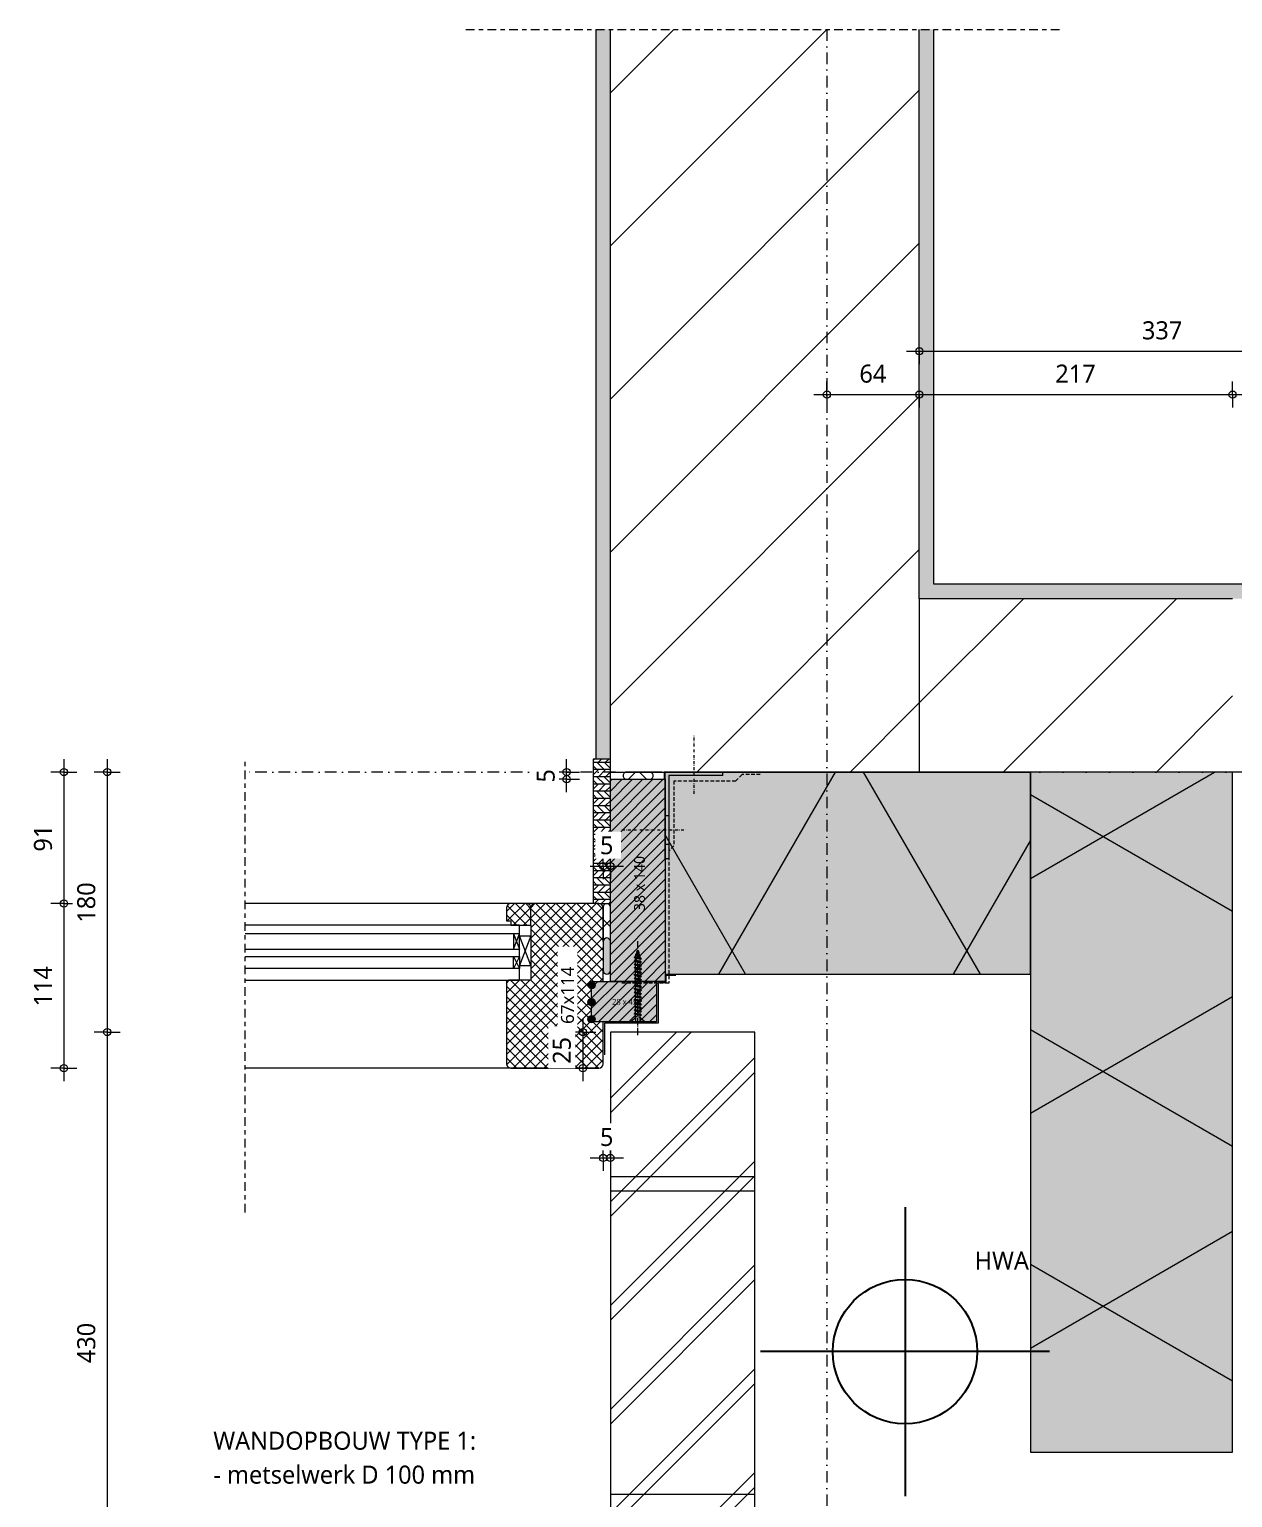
# Model space of a CAD drawing. Header units: millimetres. Extents: x -435 to 27166, y -19117 to 26500.
# Drawn here: x 1509 to 2343, y 13561 to 14577 of the extents above; entities that cross this region are included whole.
import ezdxf

# ---------------------------------------------------------------- set-up
doc = ezdxf.new("R2010")
doc.units = ezdxf.units.MM
for name, pattern in [('MV_center', [15, 6, -3, 3, -3]), ('MV_hartlijn_staal', [6.6, 5, -0.8, 0, -0.8]), ('MV_hidden', [3.75, 2.5, -1.25]), ('MV_stramien', [16, 8, -4, 0, -4]), ('Streep-stip _ detail', [4, 2, -1, 0, -1])]:
    doc.linetypes.add(name, pattern=pattern)
for name, color, linetype, lineweight in [('A-ANNO-DIMS', 211, 'Continuous', 13), ('A-ANNO-DIMS-5', 211, 'Continuous', 13), ('A-ANNO-NOTE', 131, 'Continuous', 18), ('A-DETL', 90, 'Continuous', 13), ('A-DETL-GENF', 92, 'Continuous', 18), ('A-DETL-MEDM', 33, 'Continuous', 18), ('G-ANNO-TEXT', 231, 'Continuous', 13)]:
    doc.layers.add(name, color=color, linetype=linetype, lineweight=lineweight)
doc.styles.add('Segoe UI', font='segoeui.ttf', dxfattribs={"height": 7.5})
doc.styles.add('Segoe UI_1', font='segoeui.ttf', dxfattribs={"height": 4})
doc.styles.add('Segoe UI_2', font='segoeui.ttf', dxfattribs={"height": 9})
doc.styles.add('Segoe UI_3', font='segoeui.ttf', dxfattribs={"height": 12.5})
doc.styles.add('Segoe UI_B', font='segoeui.ttf', dxfattribs={"height": 12.5})
doc.dimstyles.new('2_5_mm', dxfattribs={"dimscale": 304.8, "dimtxt": 13.092049, "dimasz": 0.016404, "dimexe": 0.029528, "dimexo": 0.0625, "dimgap": 0.014764, "dimtad": 1, "dimdec": 0, "dimzin": 0, "dimdsep": 46, "dimtxsty": 'Segoe UI_3', "dimblk1": 'DOTBLANK', "dimblk2": 'DOTBLANK', "dimsah": 1, "dimcen": 0.09, "dimdle": 0.029528, "dimazin": 0, "dimtfac": 1, "dimtdec": 4, "dimtix": 1, "dimtmove": 0, "dimatfit": 3, "dimfxl": 0.029528, "dimfxlon": 1, "dimtvp": 1, "dimtfill": 1, "dimtolj": 1, "dimtzin": 0, "dimarcsym": 2})
pattern_1 = [(0, (0, 0), (20.32, 5.08), [1.676, -13.564, 1.676, -13.564, -81.28]), (0, (0, 0), (20.32, 5.08), [-30.48, 1.676, -28.804, 1.676, -13.564, -35.56]), (0, (0, 0), (20.32, 5.08), [-76.2, 1.676, -8.484, 1.676, -23.724]), (120, (7.62, 2.54), (-14.559409, 15.0576362), [1.676, -13.564, 1.676, -13.564, -81.28]), (120, (7.62, 2.54), (-14.559409, 15.0576362), [-30.48, 1.676, -28.804, 1.676, -13.564, -35.56]), (120, (7.62, 2.54), (-14.559409, 15.0576362), [-76.2, 1.676, -8.484, 1.676, -23.724]), (240, (10.16, 12.7), (-5.760591, -20.1376362), [1.676, -13.564, 1.676, -13.564, -81.28]), (240, (10.16, 12.7), (-5.760591, -20.1376362), [-30.48, 1.676, -28.804, 1.676, -13.564, -35.56]), (240, (10.16, 12.7), (-5.760591, -20.1376362), [-76.2, 1.676, -8.484, 1.676, -23.724])]
pattern_2 = [(60, (-857.8, 704), (-121.936, 70.4), []), (120, (-857.8, 704), (-121.936, -70.4), [])]
pattern_3 = [(45, (0, 0), (-53.033, 53.033), [])]
pattern_4 = [(45, (0, 0), (-10.606602, 10.606602), []), (135, (0, 0), (-10.606602, -10.606602), [])]
pattern_5 = [(45, (0, 0), (-3.5355339, 3.5355339), []), (135, (0, 0), (-3.5355339, -3.5355339), [])]

# ---------------------------------------------------------------- blocks, each defined once
blk = doc.blocks.new('42 isolatie - Type 1-3762233-Details Appartement')
at = {"layer": 'A-DETL-GENF'}
blk.add_hatch(color=256, dxfattribs=at).paths.add_polyline_path([(0.3, 140.8), (0.3, 0.8), (254, 0.8), (254, 5.8), (253.3, 5.8), (253.3, 140.8), (222.4, 140.8)])
at = {"layer": 'A-DETL-GENF', "lineweight": 13}
h = blk.add_hatch(dxfattribs=at)
h.set_pattern_fill('FP_8', color=256, style=0, pattern_type=2)
h.set_pattern_definition(pattern_2)
h.paths.add_polyline_path([(0.3, 140.8), (0.3, 0.8), (254, 0.8), (254, 5.8), (253.3, 5.8), (253.3, 140.8), (222.4, 140.8)])
at = {"layer": 'A-DETL-GENF'}
for p, q in [((253.3, 140.8), (0.3, 140.8)), ((0.3, 140.8), (0.3, 0.8)), ((253.3, 140.8), (0.3, 140.8)), ((0.3, 0.8), (254, 0.8)), ((254, 0.8), (254, 5.8)), ((254, 0.8), (254, 5.8))]:
    blk.add_line(p, q, dxfattribs=at)
blk = doc.blocks.new('42 isolatie - Type 1-3762232-Details Appartement')
at = {"layer": 'A-DETL-GENF'}
blk.add_hatch(color=256, dxfattribs=at).paths.add_polyline_path([(0.3, 140.8), (0.3, 0.8), (471.3, 0.8), (471.3, 140.8), (352.6, 140.8)])
at = {"layer": 'A-DETL-GENF', "lineweight": 13}
h = blk.add_hatch(dxfattribs=at)
h.set_pattern_fill('FP_8', color=256, style=0, pattern_type=2)
h.set_pattern_definition(pattern_2)
h.paths.add_polyline_path([(0.3, 140.8), (0.3, 0.8), (471.3, 0.8), (471.3, 140.8), (352.6, 140.8)])
at = {"layer": 'A-DETL-GENF'}
for p, q in [((471.3, 140.8), (0.3, 140.8)), ((0.3, 140.8), (0.3, 0.8)), ((471.3, 140.8), (0.3, 140.8)), ((0.3, 140.8), (0.3, 0.8)), ((471.3, 0.8), (471.3, 140.8)), ((471.3, 0.8), (471.3, 140.8)), ((0.3, 0.8), (61.3, 0.8)), ((61.3, 0.8), (471.3, 0.8)), ((61.3, 0.8), (471.3, 0.8))]:
    blk.add_line(p, q, dxfattribs=at)
blk = doc.blocks.new('00 hout_rechthoekig_sls - SLS 38x140-V24-Details Appartement')
at = {"layer": 'A-DETL-GENF', "lineweight": 13}
blk.add_hatch(color=256, dxfattribs=at).paths.add_polyline_path([(140, -6), (140, 0), (0, 0), (0, -38), (140, -38)])
at = {"layer": 'A-DETL-MEDM', "lineweight": 13}
h = blk.add_hatch(dxfattribs=at)
h.set_pattern_fill('FP_44', color=256, style=0, pattern_type=2)
h.set_pattern_definition([(135, (14058.061, -1949.616), (-3.5355339, -3.5355339), [])])
h.paths.add_polyline_path([(140, -6), (140, 0), (0, 0), (0, -38), (140, -38)])
at = {"layer": 'A-DETL-MEDM'}
for p, q in [((0, 0), (140, 0)), ((0, -38), (0, 0)), ((140, 0), (140, -6)), ((140, 0), (140, -6)), ((140, 0), (140, -6)), ((140, -6), (140, -38)), ((140, -6), (140, -38)), ((140, -6), (140, -38)), ((112.4, -38), (0, -38)), ((112.4, -38), (0, -38)), ((132.4, -38), (112.4, -38)), ((132.4, -38), (112.4, -38)), ((140, -38), (132.4, -38)), ((140, -38), (132.4, -38))]:
    blk.add_line(p, q, dxfattribs=at)
blk = doc.blocks.new('00 hout_rechthoekig_sls - Vuren 28x45-V25-Details Appartement')
at = {"layer": 'A-DETL-GENF', "lineweight": 13}
blk.add_hatch(color=256, dxfattribs=at).paths.add_polyline_path([(45, -28), (45, 0), (0, 0), (0.6, -0.1), (1.3, -0.3), (1.8, -0.7), (2.2, -1.2), (2.4, -1.9), (2.5, -2.5), (2.4, -3.1), (2.2, -3.7), (1.8, -4.3), (1.3, -4.7), (0.6, -4.9), (0, -5), (0, -11.8), (0.6, -11.9), (1.3, -12.1), (1.8, -12.5), (2.2, -13), (2.4, -13.6), (2.5, -14.3), (2.4, -14.9), (2.2, -15.5), (1.8, -16.1), (1.3, -16.5), (0.6, -16.7), (0, -16.8), (0, -23.6), (0.6, -23.7), (1.3, -23.9), (1.8, -24.3), (2.2, -24.8), (2.4, -25.4), (2.5, -26.1), (2.4, -26.7), (2.2, -27.3), (1.8, -27.8), (1.6, -28), (8, -28)])
at = {"layer": 'A-DETL-MEDM', "lineweight": 13}
h = blk.add_hatch(dxfattribs=at)
h.set_pattern_fill('FP_45', color=256, style=0, pattern_type=2)
h.set_pattern_definition([(45, (-1898.616, -13918.061), (-3.5355339, 3.5355339), [])])
h.paths.add_polyline_path([(45, -28), (45, 0), (0, 0), (0.6, -0.1), (1.3, -0.3), (1.8, -0.7), (2.2, -1.2), (2.4, -1.9), (2.5, -2.5), (2.4, -3.1), (2.2, -3.7), (1.8, -4.3), (1.3, -4.7), (0.6, -4.9), (0, -5), (0, -11.8), (0.6, -11.9), (1.3, -12.1), (1.8, -12.5), (2.2, -13), (2.4, -13.6), (2.5, -14.3), (2.4, -14.9), (2.2, -15.5), (1.8, -16.1), (1.3, -16.5), (0.6, -16.7), (0, -16.8), (0, -23.6), (0.6, -23.7), (1.3, -23.9), (1.8, -24.3), (2.2, -24.8), (2.4, -25.4), (2.5, -26.1), (2.4, -26.7), (2.2, -27.3), (1.8, -27.8), (1.6, -28), (8, -28)])
at = {"layer": 'A-DETL-MEDM'}
for p, q in [((0, 0), (8, 0)), ((8, 0), (45, 0)), ((45, 0), (45, -28)), ((45, 0), (45, -28)), ((45, 0), (45, -28)), ((0, -11.8), (0, -5)), ((0, -23.6), (0, -16.8)), ((8, -28), (1.6, -28)), ((8, -28), (1.6, -28)), ((45, -28), (8, -28)), ((45, -28), (8, -28))]:
    blk.add_line(p, q, dxfattribs=at)
blk = doc.blocks.new('28 schroeven 2D - Verzonken schroef 5_0x50mm-4442475-Details Appartement')
at = {"layer": 'A-DETL-GENF', "linetype": 'MV_hartlijn_staal', "lineweight": 13}
blk.add_line((0, -9.1), (0, 55.9), dxfattribs=at)
at = {"layer": 'A-DETL-GENF', "lineweight": 5}
for p, q in [((-2.5, 44.9), (-1.8, 44.3)), ((2.5, 43.7), (-2.5, 44.9)), ((-2.5, 42.5), (-1.8, 41.8)), ((2.5, 41.3), (-2.5, 42.5)), ((-1.8, 46.7), (-1, 46)), ((1.8, 45.8), (-1.8, 46.7)), ((-1.5, 45), (0, 50)), ((-1.5, 3.6), (-1.5, 45)), ((-1, 48.7), (-0.3, 48.1)), ((1, 48.2), (-1, 48.7)), ((0, 50), (1.5, 45)), ((0.3, 48.9), (1, 48.2)), ((1, 46.5), (1.8, 45.8)), ((1.5, 45), (1.5, 3.6)), ((1.8, 44.4), (2.5, 43.7)), ((1.8, 41.9), (2.5, 41.3)), ((-2.5, 40), (-1.8, 39.4)), ((2.5, 38.9), (-2.5, 40)), ((-2.5, 37.6), (-1.8, 36.9)), ((2.5, 36.4), (-2.5, 37.6)), ((-2.5, 35.1), (-1.8, 34.5)), ((2.5, 34), (-2.5, 35.1)), ((-2.5, 32.7), (-1.8, 32.1)), ((2.5, 31.5), (-2.5, 32.7)), ((1.8, 39.5), (2.5, 38.9)), ((1.8, 37.1), (2.5, 36.4)), ((1.8, 34.6), (2.5, 34)), ((1.8, 32.2), (2.5, 31.5)), ((-2.5, 30.3), (-1.8, 29.6)), ((2.5, 29.1), (-2.5, 30.3)), ((-2.5, 27.8), (-1.8, 27.2)), ((2.5, 26.7), (-2.5, 27.8)), ((-2.5, 25.4), (-1.8, 24.8)), ((2.5, 24.2), (-2.5, 25.4)), ((-2.5, 23), (-1.8, 22.3)), ((2.5, 21.8), (-2.5, 23)), ((-2.5, 20.5), (-1.8, 19.9)), ((2.5, 19.4), (-2.5, 20.5)), ((1.8, 29.7), (2.5, 29.1)), ((1.8, 27.3), (2.5, 26.7)), ((1.8, 24.9), (2.5, 24.2)), ((1.8, 22.4), (2.5, 21.8)), ((-2.5, 18.1), (-1.8, 17.4)), ((2.5, 16.9), (-2.5, 18.1)), ((-2.5, 15.6), (-1.8, 15)), ((2.5, 14.5), (-2.5, 15.6)), ((-2.5, 13.2), (-1.8, 12.6)), ((2.5, 12), (-2.5, 13.2)), ((-2.5, 10.8), (-1.8, 10.1)), ((2.5, 9.6), (-2.5, 10.8)), ((1.8, 20), (2.5, 19.4)), ((1.8, 17.6), (2.5, 16.9)), ((1.8, 15.1), (2.5, 14.5)), ((1.8, 12.7), (2.5, 12)), ((1.8, 10.2), (2.5, 9.6)), ((-2, 2.4), (-4.9, 0)), ((-4.9, 0), (4.9, 0)), ((-4.5, 0.3), (4.5, 0.3)), ((-2.5, 8.3), (-1.8, 7.7)), ((2.5, 7.2), (-2.5, 8.3)), ((-2.5, 5.9), (-1.8, 5.3)), ((2.5, 4.7), (-2.5, 5.9)), ((-1.5, 4), (1.5, 3.3)), ((1.8, 7.8), (2.5, 7.2)), ((1.8, 5.4), (2.5, 4.7)), ((4.9, 0), (2, 2.4))]:
    blk.add_line(p, q, dxfattribs=at)
at = {"layer": 'A-DETL-GENF'}
for p, q in [((-1.5, 3.6), (-1.5, 0)), ((1.5, 3.6), (1.5, 0))]:
    blk.add_line(p, q, dxfattribs=at)
at = {"layer": 'A-DETL-GENF', "lineweight": 5}
for centre, start, end in [((-3, 3.6), 310, 0), ((3, 3.6), 180, 230)]:
    blk.add_arc(centre, 1.5, start, end, dxfattribs=at)
for points in [[(-2.5, 44.9), (-1.8, 45.2), (1.8, 44.4)], [(-2.5, 42.5), (-1.8, 42.8), (1.8, 41.9)], [(-1.8, 46.7), (-1.3, 46.9), (1, 46.5)], [(-1.8, 44.3), (2.2, 43.5), (2.5, 43.7)], [(-1.8, 41.8), (2.2, 41), (2.5, 41.3)], [(-1, 48.7), (-0.8, 48.8), (0.3, 48.9)], [(-1, 46), (1.6, 45.6), (1.8, 45.8)], [(-0.3, 48.1), (1, 48.1), (1, 48.2)], [(-2.5, 40), (-1.8, 40.3), (1.8, 39.5)], [(-2.5, 37.6), (-1.8, 37.9), (1.8, 37.1)], [(-2.5, 35.1), (-1.8, 35.4), (1.8, 34.6)], [(-2.5, 32.7), (-1.8, 33), (1.8, 32.2)], [(-1.8, 39.4), (2.2, 38.6), (2.5, 38.9)], [(-1.8, 36.9), (2.2, 36.1), (2.5, 36.4)], [(-1.8, 34.5), (2.2, 33.7), (2.5, 34)], [(-1.8, 32.1), (2.2, 31.3), (2.5, 31.5)], [(-2.5, 30.3), (-1.8, 30.6), (1.8, 29.7)], [(-2.5, 27.8), (-1.8, 28.1), (1.8, 27.3)], [(-2.5, 25.4), (-1.8, 25.7), (1.8, 24.9)], [(-2.5, 23), (-1.8, 23.3), (1.8, 22.4)], [(-2.5, 20.5), (-1.8, 20.8), (1.8, 20)], [(-1.8, 29.6), (2.2, 28.8), (2.5, 29.1)], [(-1.8, 27.2), (2.2, 26.4), (2.5, 26.7)], [(-1.8, 24.8), (2.2, 24), (2.5, 24.2)], [(-1.8, 22.3), (2.2, 21.5), (2.5, 21.8)], [(-2.5, 18.1), (-1.8, 18.4), (1.8, 17.6)], [(-2.5, 15.6), (-1.8, 15.9), (1.8, 15.1)], [(-2.5, 13.2), (-1.8, 13.5), (1.8, 12.7)], [(-2.5, 10.8), (-1.8, 11.1), (1.8, 10.2)], [(-1.8, 19.9), (2.2, 19.1), (2.5, 19.4)], [(-1.8, 17.4), (2.2, 16.6), (2.5, 16.9)], [(-1.8, 15), (2.2, 14.2), (2.5, 14.5)], [(-1.8, 12.6), (2.2, 11.8), (2.5, 12)], [(-2.5, 8.3), (-1.8, 8.6), (1.8, 7.8)], [(-2.5, 5.9), (-1.8, 6.2), (1.8, 5.4)], [(-1.8, 10.1), (2.2, 9.3), (2.5, 9.6)], [(-1.8, 7.7), (2.2, 6.9), (2.5, 7.2)], [(-1.8, 5.3), (2.2, 4.5), (2.5, 4.7)]]:
    blk.add_open_spline(points, degree=2, dxfattribs=at)
blk = doc.blocks.new('30_L-anker - 60x40-4465876-Details Appartement')
at = {"layer": 'A-DETL-GENF', "linetype": 'Streep-stip _ detail', "lineweight": 13}
for p, q in [((20, -15), (20, 25)), ((-30, -40), (15, -40))]:
    blk.add_line(p, q, dxfattribs=at)
at = {"layer": 'A-DETL-GENF'}
for p, q in [((0, -60), (0, 0)), ((40, 0), (0, 0)), ((40, -2.5), (40, 0)), ((40, -2.5), (2.5, -2.5)), ((2.5, -2.5), (2.5, -60)), ((0, -30), (2.5, -30)), ((0, -50), (2.5, -50)), ((2.5, -60), (0, -60))]:
    blk.add_line(p, q, dxfattribs=at)
blk = doc.blocks.new('Repeating Detail - 00 g lijmbolletje s e-349024-Details Appartement')
at = {"layer": 'A-DETL-GENF'}
for points in [[(-26.1, 0), (-26, -0.6), (-25.7, -1.3), (-25.3, -1.8), (-24.8, -2.2), (-24.2, -2.4), (-23.6, -2.5), (-22.9, -2.4), (-22.3, -2.2), (-21.8, -1.8), (-21.4, -1.3), (-21.2, -0.6), (-21.1, 0), (-21.2, 0.6), (-21.4, 1.2), (-21.8, 1.8), (-22.3, 2.2), (-22.9, 2.4), (-23.6, 2.5), (-24.2, 2.4), (-24.8, 2.2), (-25.3, 1.8), (-25.7, 1.2), (-26, 0.6)], [(-14.3, 0), (-14.2, -0.6), (-14, -1.3), (-13.6, -1.8), (-13, -2.2), (-12.4, -2.4), (-11.8, -2.5), (-11.1, -2.4), (-10.5, -2.2), (-10, -1.8), (-9.6, -1.3), (-9.4, -0.6), (-9.3, 0), (-9.4, 0.6), (-9.6, 1.2), (-10, 1.8), (-10.5, 2.2), (-11.1, 2.4), (-11.8, 2.5), (-12.4, 2.4), (-13, 2.2), (-13.6, 1.8), (-14, 1.2), (-14.2, 0.6)], [(-2.5, 0), (-2.4, -0.6), (-2.2, -1.3), (-1.8, -1.8), (-1.3, -2.2), (-0.6, -2.4), (0, -2.5), (0.6, -2.4), (1.2, -2.2), (1.8, -1.8), (2.2, -1.3), (2.4, -0.6), (2.5, 0), (2.4, 0.6), (2.2, 1.2), (1.8, 1.8), (1.2, 2.2), (0.6, 2.4), (0, 2.5), (-0.6, 2.4), (-1.3, 2.2), (-1.8, 1.8), (-2.2, 1.2), (-2.4, 0.6)]]:
    blk.add_hatch(color=256, dxfattribs=at).paths.add_polyline_path(points)
for centre, start, end in [((-23.6, 0), 360, 180), ((-23.6, 0), 180, 360), ((-11.8, 0), 360, 180), ((-11.8, 0), 180, 360), ((0, 0), 360, 180), ((0, 0), 180, 360)]:
    blk.add_arc(centre, 2.5, start, end, dxfattribs=at)
blk = doc.blocks.new('31 driedubbel_glas - HR___-V26-Details Appartement')
at = {"layer": 'A-DETL-GENF', "lineweight": 13}
for p, q in [((210, 0), (20, 0)), ((210, -21.5), (210, 0)), ((210, -6), (20, -6)), ((206, -6), (206, -16.5)), ((206, -16.5), (210, -6)), ((206, -6), (210, -16.5)), ((20, -16.5), (210, -16.5)), ((20, -21.5), (210, -21.5)), ((210, -30), (20, -30)), ((210, -21.5), (206, -30)), ((206, -21.5), (210, -30)), ((206, -30), (206, -21.5)), ((210, -30), (206, -30)), ((210, -21.5), (210, -30)), ((210, -38), (210, -30)), ((20, -38), (210, -38))]:
    blk.add_line(p, q, dxfattribs=at)
blk = doc.blocks.new('NLRS_00_DI_maskeer - Type 1-4234954-Details Appartement')
at = {"layer": 'A-DETL-GENF', "linetype": 'MV_center'}
blk.add_line((214, 0), (-100, 0), dxfattribs=at)
blk = doc.blocks.new('NLRS_00_DI_maskeer - Type 1-4234824-Details Appartement')
at = {"layer": 'A-DETL-GENF', "linetype": 'MV_center'}
blk.add_line((314, 0), (-100, 0), dxfattribs=at)
blk = doc.blocks.new('DIMBLOCK103-Details Appartement')
at = {"layer": 'A-ANNO-DIMS-5'}
for p, q in [((1533.1, 14072.1), (1533.1, 13972.1)), ((1533.1, 14063.1), (1524.1, 14063.1)), ((1533.1, 14063.1), (1542.1, 14063.1)), ((1533.1, 13972.1), (1524.1, 13972.1)), ((1533.1, 13972.1), (1542.1, 13972.1))]:
    blk.add_line(p, q, dxfattribs=at)
for centre in [(1533.1, 14063.1), (1533.1, 13972.1)]:
    blk.add_circle(centre, 2.5, dxfattribs=at)
at = {"layer": 'A-ANNO-DIMS-5', "color": 0, "insert": (1512.3, 14008), "char_height": 12.5, "width": 22.852, "attachment_point": 1, "rotation": 90, "line_spacing_factor": 1.142579, "style": 'Segoe UI_3', "bg_fill": 3, "box_fill_scale": 1.25, "bg_fill_color": 9, "bg_fill_true_color": 13158600, "bg_fill_transparency": 0}
blk.add_mtext('91', dxfattribs=at)
blk = doc.blocks.new('_DotBlank')
at = {"color": 0, "linetype": 'ByBlock', "lineweight": -2}
blk.add_line((-0.5, 0), (-1, 0), dxfattribs=at)
blk.add_circle((0, 0), 0.5, dxfattribs=at)
blk = doc.blocks.new('DIMBLOCK104-Details Appartement')
at = {"layer": 'A-ANNO-DIMS-5'}
for p, q in [((1533.1, 13972.1), (1524.1, 13972.1)), ((1533.1, 13972.1), (1533.1, 13849.1)), ((1533.1, 13972.1), (1542.1, 13972.1)), ((1533.1, 13858.1), (1524.1, 13858.1)), ((1533.1, 13858.1), (1542.1, 13858.1))]:
    blk.add_line(p, q, dxfattribs=at)
for centre in [(1533.1, 13972.1), (1533.1, 13858.1)]:
    blk.add_circle(centre, 2.5, dxfattribs=at)
at = {"layer": 'A-ANNO-DIMS-5', "color": 0, "insert": (1512.3, 13900.8), "char_height": 12.5, "width": 34.277, "attachment_point": 1, "rotation": 90, "line_spacing_factor": 1.142579, "style": 'Segoe UI_3', "bg_fill": 3, "box_fill_scale": 1.25, "bg_fill_color": 9, "bg_fill_true_color": 13158600, "bg_fill_transparency": 0}
blk.add_mtext('114', dxfattribs=at)
blk = doc.blocks.new('DIMBLOCK114-Details Appartement')
at = {"layer": 'A-ANNO-DIMS-5'}
for p, q in [((1892.5, 13892.1), (1892.5, 13849.1)), ((1892.5, 13883.1), (1883.5, 13883.1)), ((1892.5, 13883.1), (1901.5, 13883.1)), ((1892.5, 13858.1), (1883.5, 13858.1)), ((1892.5, 13858.1), (1901.5, 13858.1))]:
    blk.add_line(p, q, dxfattribs=at)
for centre in [(1892.5, 13883.1), (1892.5, 13858.1)]:
    blk.add_circle(centre, 2.5, dxfattribs=at)
at = {"layer": 'A-ANNO-DIMS-5', "color": 0, "insert": (1871.7, 13861), "char_height": 12.5, "width": 22.852, "attachment_point": 1, "rotation": 90, "line_spacing_factor": 1.142579, "style": 'Segoe UI_3', "bg_fill": 3, "box_fill_scale": 1.25, "bg_fill_color": 9, "bg_fill_true_color": 13158600, "bg_fill_transparency": 0}
blk.add_mtext('25', dxfattribs=at)
blk = doc.blocks.new('DIMBLOCK115-Details Appartement')
at = {"layer": 'A-ANNO-DIMS-5'}
for p, q in [((1563.1, 14072.1), (1563.1, 13874.1)), ((1563.1, 14063.1), (1554.1, 14063.1)), ((1563.1, 14063.1), (1572.1, 14063.1)), ((1563.1, 13883.1), (1554.1, 13883.1)), ((1563.1, 13883.1), (1572.1, 13883.1))]:
    blk.add_line(p, q, dxfattribs=at)
for centre in [(1563.1, 14063.1), (1563.1, 13883.1)]:
    blk.add_circle(centre, 2.5, dxfattribs=at)
at = {"layer": 'A-ANNO-DIMS-5', "color": 0, "insert": (1542.3, 13958.8), "char_height": 12.5, "width": 34.277, "attachment_point": 1, "rotation": 90, "line_spacing_factor": 1.142579, "style": 'Segoe UI_3', "bg_fill": 3, "box_fill_scale": 1.25, "bg_fill_color": 9, "bg_fill_true_color": 13158600, "bg_fill_transparency": 0}
blk.add_mtext('180', dxfattribs=at)
blk = doc.blocks.new('DIMBLOCK116-Details Appartement')
at = {"layer": 'A-ANNO-DIMS-5'}
for p, q in [((1897.6, 13795.9), (1920.6, 13795.9)), ((1906.6, 13795.9), (1906.6, 13804.9)), ((1906.6, 13795.9), (1906.6, 13786.9)), ((1911.6, 13795.9), (1911.6, 13804.9)), ((1911.6, 13795.9), (1911.6, 13786.9))]:
    blk.add_line(p, q, dxfattribs=at)
for centre in [(1906.6, 13795.9), (1911.6, 13795.9)]:
    blk.add_circle(centre, 2.5, dxfattribs=at)
at = {"layer": 'A-ANNO-DIMS-5', "color": 0, "insert": (1904.4, 13816.7), "char_height": 12.5, "width": 11.426, "attachment_point": 1, "line_spacing_factor": 1.142579, "style": 'Segoe UI_3', "bg_fill": 3, "box_fill_scale": 1.25, "bg_fill_color": 9, "bg_fill_true_color": 13158600, "bg_fill_transparency": 0}
blk.add_mtext('5', dxfattribs=at)
blk = doc.blocks.new('DIMBLOCK127-Details Appartement')
at = {"layer": 'A-ANNO-DIMS-5'}
for p, q in [((2116.6, 14354.4), (2471.6, 14354.4)), ((2125.6, 14354.4), (2125.6, 14363.4)), ((2125.6, 14354.4), (2125.6, 14345.4)), ((2462.6, 14354.4), (2462.6, 14363.4)), ((2462.6, 14354.4), (2462.6, 14345.4))]:
    blk.add_line(p, q, dxfattribs=at)
for centre in [(2125.6, 14354.4), (2462.6, 14354.4)]:
    blk.add_circle(centre, 2.5, dxfattribs=at)
at = {"layer": 'A-ANNO-DIMS-5', "color": 0, "insert": (2279.8, 14375.2), "char_height": 12.5, "width": 34.277, "attachment_point": 1, "line_spacing_factor": 1.142579, "style": 'Segoe UI_3', "bg_fill": 3, "box_fill_scale": 1.25, "bg_fill_color": 9, "bg_fill_true_color": 13158600, "bg_fill_transparency": 0}
blk.add_mtext('337', dxfattribs=at)
blk = doc.blocks.new('DIMBLOCK128-Details Appartement')
at = {"layer": 'A-ANNO-DIMS-5'}
for p, q in [((2052.6, 14324.4), (2125.6, 14324.4)), ((2061.6, 14324.4), (2061.6, 14333.4)), ((2061.6, 14324.4), (2061.6, 14315.4)), ((2125.6, 14324.4), (2125.6, 14333.4)), ((2125.6, 14324.4), (2125.6, 14315.4))]:
    blk.add_line(p, q, dxfattribs=at)
for centre in [(2061.6, 14324.4), (2125.6, 14324.4)]:
    blk.add_circle(centre, 2.5, dxfattribs=at)
at = {"layer": 'A-ANNO-DIMS-5', "color": 0, "insert": (2084.1, 14345.2), "char_height": 12.5, "width": 22.852, "attachment_point": 1, "line_spacing_factor": 1.142579, "style": 'Segoe UI_3', "bg_fill": 3, "box_fill_scale": 1.25, "bg_fill_color": 9, "bg_fill_true_color": 13158600, "bg_fill_transparency": 0}
blk.add_mtext('64', dxfattribs=at)
blk = doc.blocks.new('DIMBLOCK129-Details Appartement')
at = {"layer": 'A-ANNO-DIMS-5'}
for p, q in [((2125.6, 14324.4), (2125.6, 14333.4)), ((2125.6, 14324.4), (2342.6, 14324.4)), ((2125.6, 14324.4), (2125.6, 14315.4)), ((2342.6, 14324.4), (2342.6, 14333.4)), ((2342.6, 14324.4), (2342.6, 14315.4))]:
    blk.add_line(p, q, dxfattribs=at)
for centre in [(2125.6, 14324.4), (2342.6, 14324.4)]:
    blk.add_circle(centre, 2.5, dxfattribs=at)
at = {"layer": 'A-ANNO-DIMS-5', "color": 0, "insert": (2219.8, 14345.2), "char_height": 12.5, "width": 34.277, "attachment_point": 1, "line_spacing_factor": 1.142579, "style": 'Segoe UI_3', "bg_fill": 3, "box_fill_scale": 1.25, "bg_fill_color": 9, "bg_fill_true_color": 13158600, "bg_fill_transparency": 0}
blk.add_mtext('217', dxfattribs=at)
blk = doc.blocks.new('DIMBLOCK130-Details Appartement')
at = {"layer": 'A-ANNO-DIMS-5'}
for p, q in [((2342.6, 14324.4), (2342.6, 14333.4)), ((2342.6, 14324.4), (2471.6, 14324.4)), ((2342.6, 14324.4), (2342.6, 14315.4)), ((2462.6, 14324.4), (2462.6, 14333.4)), ((2462.6, 14324.4), (2462.6, 14315.4))]:
    blk.add_line(p, q, dxfattribs=at)
for centre in [(2342.6, 14324.4), (2462.6, 14324.4)]:
    blk.add_circle(centre, 2.5, dxfattribs=at)
at = {"layer": 'A-ANNO-DIMS-5', "color": 0, "insert": (2388.3, 14345.2), "char_height": 12.5, "width": 34.277, "attachment_point": 1, "line_spacing_factor": 1.142579, "style": 'Segoe UI_3', "bg_fill": 3, "box_fill_scale": 1.25, "bg_fill_color": 9, "bg_fill_true_color": 13158600, "bg_fill_transparency": 0}
blk.add_mtext('120', dxfattribs=at)
blk = doc.blocks.new('DIMBLOCK135-Details Appartement')
at = {"layer": 'A-ANNO-DIMS-5'}
for p, q in [((1906.6, 13997.9), (1906.6, 14006.9)), ((1911.6, 13997.9), (1911.6, 14006.9)), ((1897.6, 13997.9), (1920.6, 13997.9)), ((1906.6, 13997.9), (1906.6, 13988.9)), ((1911.6, 13997.9), (1911.6, 13988.9))]:
    blk.add_line(p, q, dxfattribs=at)
for centre in [(1906.6, 13997.9), (1911.6, 13997.9)]:
    blk.add_circle(centre, 2.5, dxfattribs=at)
at = {"layer": 'A-ANNO-DIMS-5', "color": 0, "insert": (1904.4, 14018.7), "char_height": 12.5, "width": 11.426, "attachment_point": 1, "line_spacing_factor": 1.142579, "style": 'Segoe UI_3', "bg_fill": 3, "box_fill_scale": 1.25, "bg_fill_color": 9, "bg_fill_true_color": 13158600, "bg_fill_transparency": 0}
blk.add_mtext('5', dxfattribs=at)
blk = doc.blocks.new('DIMBLOCK136-Details Appartement')
at = {"layer": 'A-ANNO-DIMS-5'}
for p, q in [((1881.3, 14049.1), (1881.3, 14072.1)), ((1881.3, 14063.1), (1872.3, 14063.1)), ((1881.3, 14063.1), (1890.3, 14063.1)), ((1881.3, 14058.1), (1872.3, 14058.1)), ((1881.3, 14058.1), (1890.3, 14058.1))]:
    blk.add_line(p, q, dxfattribs=at)
for centre in [(1881.3, 14063.1), (1881.3, 14058.1)]:
    blk.add_circle(centre, 2.5, dxfattribs=at)
at = {"layer": 'A-ANNO-DIMS-5', "color": 0, "insert": (1860.5, 14055.8), "char_height": 12.5, "width": 11.426, "attachment_point": 1, "rotation": 90, "line_spacing_factor": 1.142579, "style": 'Segoe UI_3', "bg_fill": 3, "box_fill_scale": 1.25, "bg_fill_color": 9, "bg_fill_true_color": 13158600, "bg_fill_transparency": 0}
blk.add_mtext('5', dxfattribs=at)
blk = doc.blocks.new('DIMBLOCK137-Details Appartement')
at = {"layer": 'A-ANNO-DIMS-5'}
for p, q in [((1563.1, 13892.1), (1563.1, 13444.1)), ((1563.1, 13883.1), (1554.1, 13883.1)), ((1563.1, 13883.1), (1572.1, 13883.1)), ((1563.1, 13453.1), (1554.1, 13453.1)), ((1563.1, 13453.1), (1572.1, 13453.1))]:
    blk.add_line(p, q, dxfattribs=at)
for centre in [(1563.1, 13883.1), (1563.1, 13453.1)]:
    blk.add_circle(centre, 2.5, dxfattribs=at)
at = {"layer": 'A-ANNO-DIMS-5', "color": 0, "insert": (1542.3, 13653.8), "char_height": 12.5, "width": 34.277, "attachment_point": 1, "rotation": 90, "line_spacing_factor": 1.142579, "style": 'Segoe UI_3', "bg_fill": 3, "box_fill_scale": 1.25, "bg_fill_color": 9, "bg_fill_true_color": 13158600, "bg_fill_transparency": 0}
blk.add_mtext('430', dxfattribs=at)

msp = doc.modelspace()

# ---------------------------------------------------------------- hatches: boundary and pattern name
at = {"layer": 'A-DETL-GENF', "lineweight": 13}
h = msp.add_hatch(dxfattribs=at)
h.set_pattern_fill('FP_17', color=254, style=0, pattern_type=2)
h.set_pattern_definition(pattern_1)
h.paths.add_polyline_path([(1901.6, 14072.1), (1911.6, 14072.1), (1911.6, 14577.3), (1901.6, 14577.3), (1901.6, 14140.7)])
h = msp.add_hatch(dxfattribs=at)
h.set_pattern_fill('FP_9', color=57, style=0, pattern_type=2)
h.set_pattern_definition(pattern_3)
h.paths.add_polyline_path([(2125.6, 14063.1), (2125.6, 14577.3), (1911.6, 14577.3), (1911.6, 14063.1), (1980.4, 14063.1)])
h = msp.add_hatch(dxfattribs=at)
h.set_pattern_fill('FP_17', color=254, style=0, pattern_type=2)
h.set_pattern_definition(pattern_1)
h.paths.add_polyline_path([(2924.2, 13510.1), (2980.1, 13543.2), (2837.5, 13783.1), (2472.6, 13783.1), (2472.6, 14193.1), (2135.6, 14193.1), (2135.6, 14577.3), (2125.6, 14577.3), (2125.6, 14183.1), (2462.6, 14183.1), (2462.6, 13773.1), (2831.8, 13773.1), (2966.4, 13546.7), (2919.1, 13518.6), (2924.2, 13510.1)])
h = msp.add_hatch(dxfattribs=at)
h.set_pattern_fill('FP_9', color=57, style=0, pattern_type=2)
h.set_pattern_definition(pattern_3)
h.paths.add_polyline_path([(2125.6, 14063.1), (2342.6, 14063.1), (2342.6, 14183.1), (2125.6, 14183.1)])
h = msp.add_hatch(dxfattribs=at)
h.set_pattern_fill('FP_11', color=254, style=0, pattern_type=2)
h.set_pattern_definition([(0, (0, 0), (0, 5), [50, 0]), (45, (0, 0), (5.0006592, 0), [7.071, -7.071]), (315, (0, 0), (5.0006592, 0), [7.071, -7.071])])
h.paths.add_polyline_path([(1906.6, 13972.1), (1911.6, 13972.1), (1911.6, 14072.1), (1899.6, 14072.1), (1899.6, 13972.1), (1906.5, 13972.1)])
h = msp.add_hatch(dxfattribs=at)
h.set_pattern_fill('FP_21', color=251, style=0, pattern_type=2)
h.set_pattern_definition(pattern_4)
h.paths.add_polyline_path([(1938.6, 14058.1), (1939.1, 14058.1), (1939.7, 14058.3), (1940.2, 14058.6), (1940.6, 14059), (1940.9, 14059.4), (1941.1, 14060), (1941.2, 14060.6), (1941.1, 14061.1), (1940.9, 14061.7), (1940.6, 14062.2), (1940.2, 14062.6), (1939.7, 14062.8), (1939.1, 14063), (1938.6, 14063.1), (1922.5, 14063), (1921.9, 14062.8), (1921.4, 14062.6), (1921, 14062.2), (1920.7, 14061.7), (1920.5, 14061.1), (1920.4, 14060.6), (1920.5, 14060), (1920.7, 14059.4), (1921, 14059), (1921.4, 14058.6), (1921.9, 14058.3), (1922.5, 14058.1), (1923, 14058.1)])
h = msp.add_hatch(dxfattribs=at)
h.set_pattern_fill('FP_20', color=250, style=0, pattern_type=2)
h.set_pattern_definition(pattern_5)
h.paths.add_polyline_path([(1903.6, 13858.1), (1904.4, 13858.2), (1905.1, 13858.5), (1905.7, 13858.9), (1906.2, 13859.6), (1906.5, 13860.3), (1906.6, 13861.1), (1906.6, 13890.1), (1900.2, 13890.1), (1899.9, 13889.8), (1899.3, 13889.6), (1898.6, 13889.5), (1897.8, 13889.7), (1897.4, 13889.8), (1896.8, 13890.2), (1896.5, 13890.7), (1896.2, 13891.3), (1896.1, 13892), (1896.2, 13892.6), (1896.5, 13893.2), (1896.8, 13893.8), (1897.4, 13894.2), (1898, 13894.4), (1898.6, 13894.5), (1898.6, 13901.3), (1898, 13901.4), (1897.4, 13901.6), (1896.8, 13902), (1896.5, 13902.5), (1896.2, 13903.1), (1896.1, 13903.8), (1896.2, 13904.4), (1896.5, 13905), (1896.8, 13905.5), (1897.4, 13905.9), (1898, 13906.2), (1898.6, 13906.3), (1898.6, 13913.1), (1898, 13913.1), (1897.4, 13913.4), (1896.8, 13913.8), (1896.5, 13914.3), (1896.2, 13914.9), (1896.1, 13915.6), (1896.2, 13916.2), (1896.5, 13916.8), (1896.8, 13917.3), (1897.4, 13917.7), (1898, 13918), (1898.6, 13918.1), (1906.6, 13918.1), (1906.6, 13969.1), (1906.5, 13969.8), (1906.2, 13970.6), (1905.7, 13971.2), (1905.1, 13971.7), (1904.4, 13972), (1903.6, 13972.1), (1859.6, 13972.1), (1858.8, 13972), (1858.1, 13971.7), (1857.5, 13971.2), (1857, 13970.6), (1856.7, 13969.9), (1856.6, 13969.1), (1856.6, 13919), (1840.7, 13919), (1840.4, 13918.8), (1840.1, 13918.6), (1839.8, 13918.3), (1839.7, 13917.9), (1839.6, 13917.5), (1839.6, 13861.1), (1839.7, 13860.3), (1840, 13859.6), (1840.5, 13858.9), (1841.1, 13858.5), (1841.8, 13858.2), (1842.6, 13858.1), (1899.9, 13858.1)])
h = msp.add_hatch(dxfattribs=at)
h.set_pattern_fill('FP_20', color=250, style=0, pattern_type=2)
h.set_pattern_definition(pattern_5)
h.paths.add_polyline_path([(1856.6, 13957.1), (1856.6, 13969.1), (1856.5, 13969.8), (1856.2, 13970.6), (1855.7, 13971.2), (1855.1, 13971.7), (1854.4, 13972), (1853.6, 13972.1), (1842.6, 13972.1), (1841.8, 13972), (1841.1, 13971.7), (1840.5, 13971.2), (1840, 13970.6), (1839.7, 13969.8), (1839.6, 13969.1), (1839.6, 13960), (1842.6, 13960), (1842.6, 13957.1)])
h = msp.add_hatch(dxfattribs=at)
h.set_pattern_fill('FP_21', color=251, style=0, pattern_type=2)
h.set_pattern_definition(pattern_4)
h.paths.add_polyline_path([(1911.6, 13945.7), (1911.6, 13969.6), (1911.5, 13970.2), (1911.3, 13970.8), (1910.9, 13971.3), (1910.4, 13971.7), (1909.8, 13972), (1909.1, 13972.1), (1908.5, 13972), (1907.9, 13971.7), (1907.3, 13971.3), (1907, 13970.8), (1906.7, 13970.2), (1906.6, 13969.6), (1906.6, 13945.7), (1906.7, 13946.3), (1907, 13946.9), (1907.3, 13947.4), (1907.9, 13947.8), (1908.5, 13948.1), (1909.1, 13948.2), (1909.8, 13948.1), (1910.4, 13947.8), (1910.9, 13947.4), (1911.3, 13946.9), (1911.5, 13946.3)])
at = {"layer": 'A-DETL-GENF'}
msp.add_hatch(color=7, dxfattribs=at).paths.add_polyline_path([(1909.1, 13923.2), (1909.8, 13923.2), (1910.4, 13923.5), (1910.9, 13923.9), (1911.3, 13924.4), (1911.5, 13925), (1911.6, 13925.7), (1911.6, 13945.7), (1911.5, 13946.3), (1911.3, 13946.9), (1910.9, 13947.4), (1910.4, 13947.8), (1909.8, 13948.1), (1909.1, 13948.2), (1908.5, 13948.1), (1907.9, 13947.8), (1907.3, 13947.4), (1907, 13946.9), (1906.7, 13946.3), (1906.6, 13945.7), (1906.6, 13925.7), (1906.7, 13925), (1907, 13924.4), (1907.3, 13923.9), (1907.9, 13923.5), (1908.5, 13923.2)])
at = {"layer": 'A-DETL-GENF', "lineweight": 13}
h = msp.add_hatch(dxfattribs=at)
h.set_pattern_fill('FP_10', color=57, style=0, pattern_type=2)
h.set_pattern_definition([(45, (0, 0), (-35.92102, 35.92102), []), (45, (10.16, 0), (-35.92102, 35.92102), [])])
h.paths.add_polyline_path([(1980.4, 13453.1), (2341.6, 13453.1), (2341.6, 13553.1), (2011.6, 13553.1), (2011.6, 13883.1), (1911.6, 13883.1), (1911.6, 13453.1)])

# ---------------------------------------------------------------- linework, layer by layer
at = {"layer": 'A-DETL', "lineweight": 18}
for p, q in [((1901.6, 14577.3), (1901.6, 14072.1)), ((1911.6, 14072.1), (1911.6, 14577.3)), ((2125.6, 14183.1), (2125.6, 14577.3)), ((2135.6, 14193.1), (2135.6, 14577.3)), ((2472.6, 14193.1), (2135.6, 14193.1)), ((2342.6, 14183.1), (2125.6, 14183.1)), ((2125.6, 14183.1), (2125.6, 14063.1)), ((1911.6, 14072.1), (1899.6, 14072.1)), ((1911.6, 14063.1), (2125.6, 14063.1)), ((2125.6, 14063.1), (2202.6, 14063.1)), ((1906.6, 13969.6), (1906.6, 13945.7)), ((1911.6, 13945.7), (1911.6, 13969.6)), ((1839.6, 13960), (1842.6, 13960)), ((1842.6, 13960), (1842.6, 13957.1)), ((1848.6, 13949.8), (1856.6, 13949.8)), ((1856.6, 13929.1), (1848.6, 13949.8)), ((1856.6, 13949.8), (1848.6, 13929.1)), ((1906.6, 13945.7), (1906.6, 13925.7)), ((1911.6, 13925.7), (1911.6, 13945.7)), ((1848.6, 13929.1), (1856.6, 13929.1)), ((1944.9, 13889.5), (1944.9, 13917.5)), ((1944.9, 13917.5), (1950.3, 13917.5)), ((1950.3, 13917.5), (1950.3, 13922.5)), ((1950.3, 13922.5), (1957, 13922.5)), ((1907.8, 13867.3), (1907.8, 13889.5)), ((1907.8, 13889.5), (1944.9, 13889.5)), ((1911.6, 13883.1), (1911.6, 13453.1)), ((2011.6, 13883.1), (1911.6, 13883.1)), ((2011.6, 13553.1), (2011.6, 13883.1)), ((1911.6, 13783.1), (2011.6, 13783.1)), ((1911.6, 13773.1), (2011.6, 13773.1)), ((1911.6, 13563.1), (2011.6, 13563.1))]:
    msp.add_line(p, q, dxfattribs=at)
at = {"layer": 'A-DETL', "linetype": 'MV_stramien', "lineweight": 18}
for p, q in [((2061.6, 14577.3), (2061.6, 13017.3)), ((3138.7, 14063.1), (1658.6, 14063.1))]:
    msp.add_line(p, q, dxfattribs=at)
at = {"layer": 'A-DETL'}
for p, q in [((1899.6, 14072.1), (1899.6, 13972.1)), ((1911.6, 14058.1), (1911.6, 14072.1)), ((1938.6, 14063.1), (1923, 14063.1)), ((1842.6, 13972.1), (1658.6, 13972.1)), ((1839.6, 13969.1), (1839.6, 13960)), ((1853.6, 13972.1), (1842.6, 13972.1)), ((1903.6, 13972.1), (1853.6, 13972.1)), ((1856.6, 13957.1), (1856.6, 13969.1)), ((1903.6, 13972.1), (1859.6, 13972.1)), ((1903.6, 13972.1), (1911.6, 13972.1)), ((1906.6, 13945.7), (1906.6, 13969.1)), ((1842.6, 13957.1), (1856.6, 13957.1)), ((1856.6, 13957.1), (1856.6, 13919)), ((1839.6, 13917.5), (1839.6, 13861.1)), ((1856.6, 13919), (1841.1, 13919)), ((1898.6, 13918.1), (1906.6, 13918.1)), ((1906.6, 13918.1), (1906.6, 13925.7)), ((1898.6, 13906.3), (1898.6, 13913.1)), ((1898.6, 13894.5), (1898.6, 13901.3)), ((1906.6, 13890.1), (1900.2, 13890.1)), ((1906.6, 13861.1), (1906.6, 13890.1)), ((1903.6, 13858.1), (1658.6, 13858.1)), ((1842.6, 13858.1), (1903.6, 13858.1))]:
    msp.add_line(p, q, dxfattribs=at)
at = {"layer": 'A-DETL', "linetype": 'MV_hidden', "lineweight": 18}
for p, q in [((2002.8, 14061.4), (1998.4, 14056.9)), ((2015.4, 14061.4), (2002.8, 14061.4)), ((1998.4, 14056.9), (1955.6, 14056.9)), ((1955.6, 14056.9), (1955.6, 14011.9)), ((1955.6, 14011.9), (1952, 14008.4)), ((1952, 14008.4), (1952, 13917)), ((1952, 13917), (1919.2, 13917))]:
    msp.add_line(p, q, dxfattribs=at)
at = {"layer": 'A-DETL', "lineweight": 25}
for p, q in [((2115.7, 13761.8), (2115.7, 13561.8)), ((2215.7, 13661.8), (2015.7, 13661.8))]:
    msp.add_line(p, q, dxfattribs=at)
msp.add_circle((2115.7, 13661.8), 50, dxfattribs=at)
at = {"layer": 'A-DETL'}
for centre, radius, start, end in [((1922.9, 14060.6), 2.51, 87.558, 179.9026), ((1922.9, 14060.6), 2.51, 180.0974, 272.3006), ((1938.7, 14060.6), 2.51, 0.0974, 92.442), ((1938.7, 14060.6), 2.51, 267.6994, 359.9026), ((1842.6, 13969.1), 3, 90, 180), ((1853.6, 13969.1), 3, 360, 90), ((1859.6, 13969.1), 3, 90, 179.2488), ((1903.6, 13969.1), 3, 360, 90), ((1841.1, 13917.5), 1.5, 90, 180), ((1842.6, 13861.1), 3, 180, 270), ((1903.6, 13861.1), 3, 270, 0)]:
    msp.add_arc(centre, radius, start, end, dxfattribs=at)
at = {"layer": 'A-DETL', "lineweight": 18}
for centre, start, end in [((1909.1, 13969.6), 0, 180), ((1909.1, 13945.7), 0, 180), ((1909.1, 13945.7), 0, 180), ((1909.1, 13925.7), 180, 0)]:
    msp.add_arc(centre, 2.5, start, end, dxfattribs=at)

# ---------------------------------------------------------------- block references
at = {"layer": 'A-DETL-GENF', "linetype": 'MV_center'}
for name, p, rotation in [('NLRS_00_DI_maskeer - Type 1-4234824-Details Appartement', (2125.6, 14577.3), 180), ('NLRS_00_DI_maskeer - Type 1-4234954-Details Appartement', (1658.6, 13972.1), 270)]:
    msp.add_blockref(name, p, dxfattribs=dict(at, rotation=rotation))
at = {"layer": 'A-DETL-GENF'}
for name, p in [('30_L-anker - 60x40-4465876-Details Appartement', (1949.6, 14063.1)), ('28 schroeven 2D - Verzonken schroef 5_0x50mm-4442475-Details Appartement', (1930.6, 13890.1))]:
    msp.add_blockref(name, p, dxfattribs=at)
for name, p, rotation in [('42 isolatie - Type 1-3762233-Details Appartement', (2202.9, 14063.9), 180), ('42 isolatie - Type 1-3762232-Details Appartement', (2343.4, 13591.8), 90.00005096024009)]:
    msp.add_blockref(name, p, dxfattribs=dict(at, rotation=rotation))
at = {"layer": 'A-DETL-GENF', "lineweight": 13}
msp.add_blockref('31 driedubbel_glas - HR___-V26-Details Appartement', (1638.6, 13957), dxfattribs=at)
at = {"layer": 'A-DETL-GENF', "extrusion": (0, 0, -1), "rotation": 89.99999999999982}
msp.add_blockref('Repeating Detail - 00 g lijmbolletje s e-349024-Details Appartement', (-1898.6, 13915.6), dxfattribs=at)
at = {"layer": 'A-DETL-MEDM', "lineweight": 13, "rotation": 269.9999999999938}
msp.add_blockref('00 hout_rechthoekig_sls - SLS 38x140-V24-Details Appartement', (1949.6, 14058.1), dxfattribs=at)
at = {"layer": 'A-DETL-MEDM', "lineweight": 13}
msp.add_blockref('00 hout_rechthoekig_sls - Vuren 28x45-V25-Details Appartement', (1898.6, 13918.1), dxfattribs=at)

# ---------------------------------------------------------------- texts
at = {"layer": 'A-ANNO-NOTE', "lineweight": 13, "insert": (1928, 13966.8), "char_height": 7.5, "width": 47.3, "attachment_point": 1, "rotation": 90, "style": 'Segoe UI'}
msp.add_mtext('38 x 140', dxfattribs=at)
at = {"layer": 'A-ANNO-NOTE', "lineweight": 13, "insert": (1912.8, 13906), "char_height": 4, "width": 23.65, "attachment_point": 1, "style": 'Segoe UI_1'}
msp.add_mtext('28 x 45', dxfattribs=at)
at = {"layer": 'G-ANNO-TEXT', "color": 7, "char_height": 12.5, "attachment_point": 1}
for s, insert, width, style in [('HWA', (2163.9, 13731.1), 48.903, 'Segoe UI_3'), ('WANDOPBOUW TYPE 1:', (1636.6, 13606.4), 243.312, 'Segoe UI_B'), ('- metselwerk D 100 mm', (1636.6, 13582.9), 225.274, 'Segoe UI_3')]:
    msp.add_mtext(s, dxfattribs=dict(at, insert=insert, width=width, style=style))

# ---------------------------------------------------------------- dimensions: what is measured, and where the dimension line sits
at = {"layer": 'A-ANNO-DIMS'}
dim = msp.add_linear_dim(base=(1533.1, 13972.1), p1=(1542.1, 14063.1), p2=(1542.1, 13972.1), angle=90, dimstyle='2_5_mm', override={"dimpost": '<>', "dimfxl": 91.000061}, dxfattribs=at)
dim.commit()
dim.dimension.update_dxf_attribs({"geometry": 'DIMBLOCK103-Details Appartement', "text_midpoint": (1522.1, 14017.6)})

# ---------------------------------------------------------------- next in the draw order: dimensions: what is measured, and where the dimension line sits
for base, p1, p2, override, picture, middle in [((2462.6, 14354.4), (2125.6, 14345.4), (2462.6, 14345.4), {"dimpost": '<>', "dimfxl": 336.999926}, 'DIMBLOCK127-Details Appartement', (2294.1, 14365.3)), ((1911.6, 13997.9), (1906.6, 13988.9), (1911.6, 14006.9), {"dimpost": '<>', "dimfxl": 18.681542}, 'DIMBLOCK135-Details Appartement', (1909.1, 14008.7)), ((1911.6, 13795.9), (1906.6, 13804.9), (1911.6, 13804.9), {"dimpost": '<>', "dimfxl": 4.999815}, 'DIMBLOCK116-Details Appartement', (1909.1, 13806.8))]:
    dim = msp.add_linear_dim(base=base, p1=p1, p2=p2, dimstyle='2_5_mm', override=override, dxfattribs=at)
    dim.commit()
    dim.dimension.update_dxf_attribs({"geometry": picture, "text_midpoint": middle})
for base, p1, p2, override, picture, middle in [((1881.3, 14063.1), (1890.3, 14058.1), (1872.3, 14063.1), {"dimpost": '<>', "dimfxl": 18.68146}, 'DIMBLOCK136-Details Appartement', (1870.4, 14060.6)), ((1533.1, 13858.1), (1542.1, 13972.1), (1542.1, 13858.1), {"dimpost": '<>', "dimfxl": 114.000858}, 'DIMBLOCK104-Details Appartement', (1522.2, 13915.1)), ((1892.5, 13858.1), (1901.5, 13883.1), (1901.5, 13858.1), {"dimpost": '<>', "dimfxl": 25.001473}, 'DIMBLOCK114-Details Appartement', (1881.6, 13870.6))]:
    dim = msp.add_linear_dim(base=base, p1=p1, p2=p2, angle=90, dimstyle='2_5_mm', override=override, dxfattribs=at)
    dim.commit()
    dim.dimension.update_dxf_attribs({"geometry": picture, "text_midpoint": middle})

# ---------------------------------------------------------------- next in the draw order: texts
at = {"layer": 'G-ANNO-TEXT', "color": 7, "insert": (1877.4, 13888.7), "char_height": 9, "width": 51.308, "attachment_point": 1, "rotation": 90, "style": 'Segoe UI_2', "bg_fill": 3, "box_fill_scale": 1.25, "bg_fill_color": 9, "bg_fill_true_color": 13158600, "bg_fill_transparency": 0}
msp.add_mtext('67x114', dxfattribs=at)

# ---------------------------------------------------------------- next in the draw order: dimensions: what is measured, and where the dimension line sits
at = {"layer": 'A-ANNO-DIMS'}
dim = msp.add_linear_dim(base=(2125.6, 14324.4), p1=(2061.6, 14333.4), p2=(2125.6, 14315.4), dimstyle='2_5_mm', override={"dimpost": '<>', "dimfxl": 66.483081}, dxfattribs=at)
dim.commit()
dim.dimension.update_dxf_attribs({"geometry": 'DIMBLOCK128-Details Appartement', "text_midpoint": (2093.6, 14335.3)})
dim = msp.add_linear_dim(base=(1563.1, 13883.1), p1=(1572.1, 14063.1), p2=(1572.1, 13883.1), angle=90, dimstyle='2_5_mm', override={"dimpost": '<>', "dimfxl": 179.999446}, dxfattribs=at)
dim.commit()
dim.dimension.update_dxf_attribs({"geometry": 'DIMBLOCK115-Details Appartement', "text_midpoint": (1552.1, 13973.1)})

# ---------------------------------------------------------------- next in the draw order: dimensions: what is measured, and where the dimension line sits
dim = msp.add_linear_dim(base=(2342.6, 14324.4), p1=(2125.6, 14315.4), p2=(2342.6, 14315.4), dimstyle='2_5_mm', override={"dimpost": '<>', "dimfxl": 216.999744}, dxfattribs=at)
dim.commit()
dim.dimension.update_dxf_attribs({"geometry": 'DIMBLOCK129-Details Appartement', "text_midpoint": (2234.1, 14335.3)})
dim = msp.add_linear_dim(base=(1563.1, 13453.1), p1=(1572.1, 13883.1), p2=(1572.1, 13453.1), angle=90, dimstyle='2_5_mm', override={"dimpost": '<>', "dimfxl": 430.000554}, dxfattribs=at)
dim.commit()
dim.dimension.update_dxf_attribs({"geometry": 'DIMBLOCK137-Details Appartement', "text_midpoint": (1552.1, 13668.1)})

# ---------------------------------------------------------------- next in the draw order: dimensions: what is measured, and where the dimension line sits
dim = msp.add_linear_dim(base=(2462.6, 14324.4), p1=(2342.6, 14315.4), p2=(2462.6, 14315.4), dimstyle='2_5_mm', override={"dimpost": '<>', "dimfxl": 120.000183}, dxfattribs=at)
dim.commit()
dim.dimension.update_dxf_attribs({"geometry": 'DIMBLOCK130-Details Appartement', "text_midpoint": (2402.6, 14335.4)})

doc.saveas('drawing.dxf')
